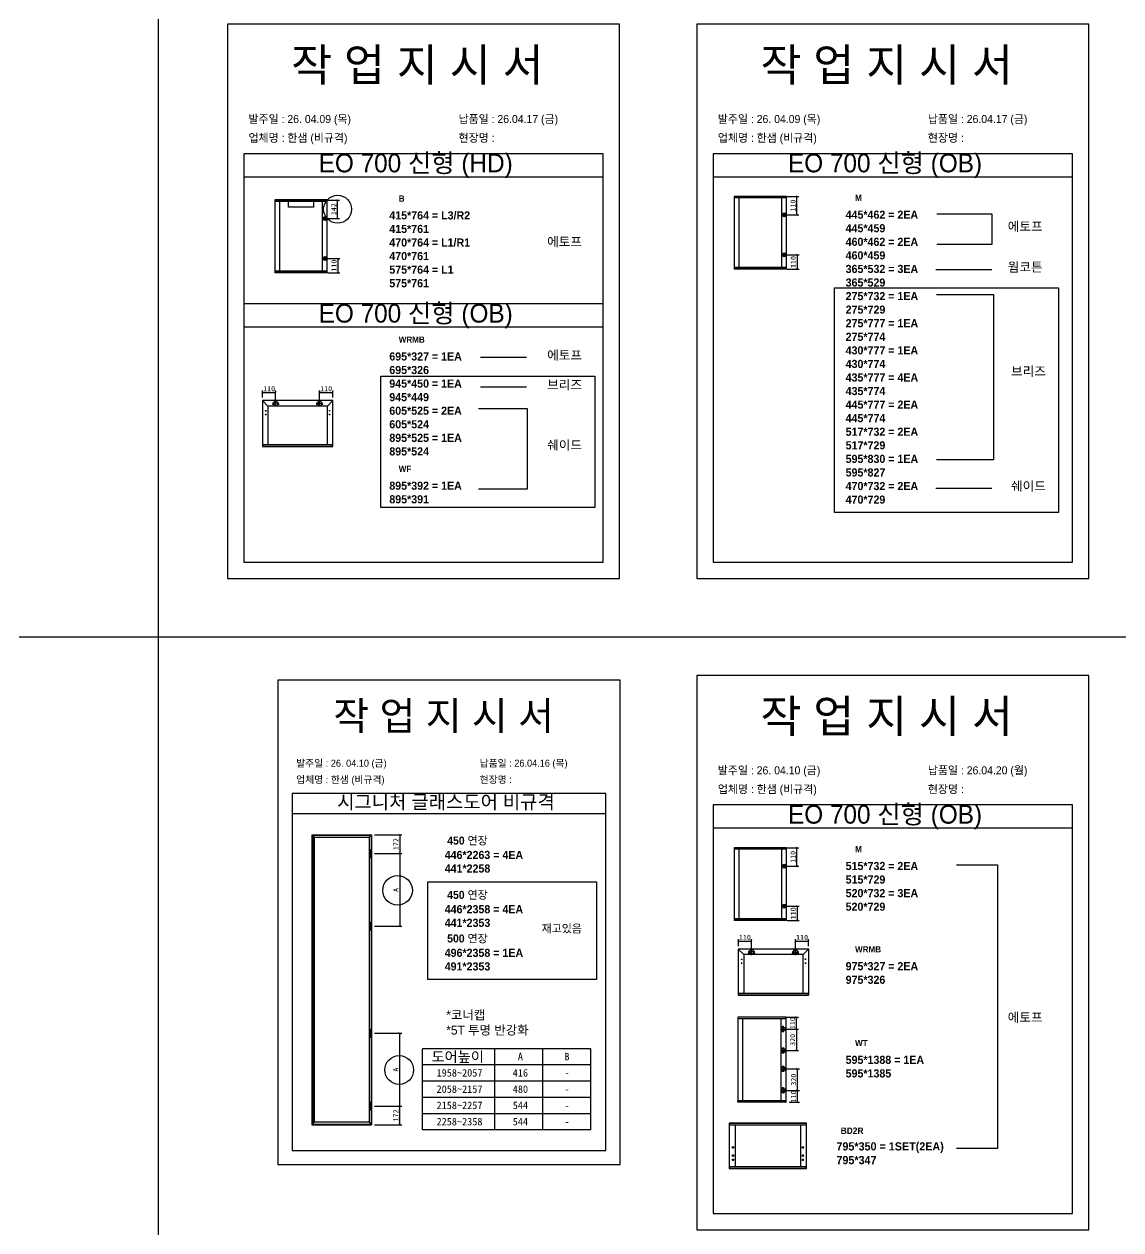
# Model space of a CAD drawing. Header units: millimetres. Extents: x -44117 to 256353, y -2095463 to 65325.
# Drawn here: x 109641 to 115021, y -862558 to -856643 of the extents above; entities that cross this region are included whole.
import ezdxf
from ezdxf.enums import TextEntityAlignment as Align

# ---------------------------------------------------------------- set-up
doc = ezdxf.new("R2010")
doc.units = ezdxf.units.MM
doc.header["$LTSCALE"] = 10
doc.layers.add('Layer1', color=7, linetype='Continuous', lineweight=70)
doc.styles.add('MtX_Gulim', font='')
doc.styles.get('MtX_Gulim').set_extended_font_data('Gulim', bold=True)
doc.dimstyles.new('ISO-25', dxfattribs={"dimtxt": 2.5, "dimasz": 2.5, "dimexe": 1, "dimexo": 1, "dimtad": 1, "dimtxsty": 'Standard', "dimblk": 'ARCHTICK', "dimcen": 2.5, "dimadec": 0, "dimazin": 0, "dimtfac": 1, "dimtmove": 0, "dimatfit": 3, "dimfxl": 0, "dimarcsym": 0})

# ---------------------------------------------------------------- blocks, each defined once
blk = doc.blocks.new('_ArchTick')
at = {"color": 0, "linetype": 'ByBlock', "const_width": 0.15}
blk.add_lwpolyline([(-0.5, -0.5), (0.5, 0.5)], dxfattribs=at)
blk = doc.blocks.new('*D5588')
at = {"color": 0, "lineweight": -2}
for p, q in [((111131.4, -857506.2), (111188.6, -857506.2)), ((111178.6, -857596.8), (111178.6, -857506.2)), ((111131.4, -857596.8), (111188.6, -857596.8))]:
    blk.add_line(p, q, dxfattribs=at)
at = {"layer": 'Defpoints', "color": 0}
for p in [(111116.4, -857506.2), (111178.6, -857506.2), (111116.4, -857596.8)]:
    blk.add_point(p, dxfattribs=at)
at = {"color": 0, "lineweight": -2, "xscale": 10, "yscale": 10, "zscale": 10}
for p, rotation in [((111178.6, -857506.2), 90), ((111178.6, -857596.8), 270)]:
    blk.add_blockref('_ArchTick', p, dxfattribs=dict(at, rotation=rotation))
at = {"color": 0, "insert": (111159.8, -857551.5), "char_height": 25, "attachment_point": 5, "rotation": 90}
blk.add_mtext('142', dxfattribs=at)
blk = doc.blocks.new('*D5589')
at = {"color": 0, "lineweight": -2}
for p, q in [((111131.4, -857793.3), (111189.6, -857793.3)), ((111179.6, -857793.3), (111179.6, -857863)), ((111131.4, -857863), (111189.6, -857863))]:
    blk.add_line(p, q, dxfattribs=at)
at = {"layer": 'Defpoints', "color": 0}
for p in [(111116.4, -857793.3), (111116.4, -857863), (111179.6, -857863)]:
    blk.add_point(p, dxfattribs=at)
at = {"color": 0, "lineweight": -2, "xscale": 10, "yscale": 10, "zscale": 10}
for p, rotation in [((111179.6, -857793.3), 90), ((111179.6, -857863), 270)]:
    blk.add_blockref('_ArchTick', p, dxfattribs=dict(at, rotation=rotation))
at = {"color": 0, "insert": (111160.8, -857828.1), "char_height": 25, "attachment_point": 5, "rotation": 90}
blk.add_mtext('110', dxfattribs=at)
blk = doc.blocks.new('*D5590')
at = {"color": 0, "lineweight": -2}
for p, q in [((113384.2, -857488.3), (113441.4, -857488.3)), ((113431.4, -857578.9), (113431.4, -857488.3)), ((113384.2, -857578.9), (113441.4, -857578.9))]:
    blk.add_line(p, q, dxfattribs=at)
at = {"layer": 'Defpoints', "color": 0}
for p in [(113369.2, -857488.3), (113431.4, -857488.3), (113369.2, -857578.9)]:
    blk.add_point(p, dxfattribs=at)
at = {"color": 0, "lineweight": -2, "xscale": 10, "yscale": 10, "zscale": 10}
for p, rotation in [((113431.4, -857488.3), 90), ((113431.4, -857578.9), 270)]:
    blk.add_blockref('_ArchTick', p, dxfattribs=dict(at, rotation=rotation))
at = {"color": 0, "insert": (113412.6, -857533.6), "char_height": 25, "attachment_point": 5, "rotation": 90}
blk.add_mtext('110', dxfattribs=at)
blk = doc.blocks.new('*D5591')
at = {"color": 0, "lineweight": -2}
for p, q in [((113384.2, -857775.4), (113442.4, -857775.4)), ((113432.4, -857775.4), (113432.4, -857845.1)), ((113384.2, -857845.1), (113442.4, -857845.1))]:
    blk.add_line(p, q, dxfattribs=at)
at = {"layer": 'Defpoints', "color": 0}
for p in [(113369.2, -857775.4), (113369.2, -857845.1), (113432.4, -857845.1)]:
    blk.add_point(p, dxfattribs=at)
at = {"color": 0, "lineweight": -2, "xscale": 10, "yscale": 10, "zscale": 10}
for p, rotation in [((113432.4, -857775.4), 90), ((113432.4, -857845.1), 270)]:
    blk.add_blockref('_ArchTick', p, dxfattribs=dict(at, rotation=rotation))
at = {"color": 0, "insert": (113413.6, -857810.3), "char_height": 25, "attachment_point": 5, "rotation": 90}
blk.add_mtext('110', dxfattribs=at)
blk = doc.blocks.new('*D5592')
at = {"color": 0, "lineweight": -2}
for p, q in [((110810.1, -858475.4), (110810.1, -858440.8)), ((110874.6, -858488.1), (110874.6, -858440.8)), ((110810.1, -858450.8), (110874.6, -858450.8))]:
    blk.add_line(p, q, dxfattribs=at)
at = {"layer": 'Defpoints', "color": 0}
for p in [(110810.1, -858490.4), (110874.6, -858450.8), (110874.6, -858503.1)]:
    blk.add_point(p, dxfattribs=at)
at = {"color": 0, "lineweight": -2, "xscale": 10, "yscale": 10, "zscale": 10, "rotation": 180}
blk.add_blockref('_ArchTick', (110810.1, -858450.8), dxfattribs=at)
at = {"color": 0, "lineweight": -2, "xscale": 10, "yscale": 10, "zscale": 10}
blk.add_blockref('_ArchTick', (110874.6, -858450.8), dxfattribs=at)
at = {"color": 0, "insert": (110842.4, -858432.1), "char_height": 25, "attachment_point": 5}
blk.add_mtext('110', dxfattribs=at)
blk = doc.blocks.new('*D5593')
at = {"color": 0, "lineweight": -2}
for p, q in [((111090.2, -858488.1), (111090.2, -858440.8)), ((111154.7, -858475.4), (111154.7, -858440.8)), ((111090.2, -858450.8), (111154.7, -858450.8))]:
    blk.add_line(p, q, dxfattribs=at)
at = {"layer": 'Defpoints', "color": 0}
for p in [(111154.7, -858450.8), (111154.7, -858490.4), (111090.2, -858503.1)]:
    blk.add_point(p, dxfattribs=at)
at = {"color": 0, "lineweight": -2, "xscale": 10, "yscale": 10, "zscale": 10, "rotation": 180}
blk.add_blockref('_ArchTick', (111090.2, -858450.8), dxfattribs=at)
at = {"color": 0, "lineweight": -2, "xscale": 10, "yscale": 10, "zscale": 10}
blk.add_blockref('_ArchTick', (111154.7, -858450.8), dxfattribs=at)
at = {"color": 0, "insert": (111122.4, -858432.1), "char_height": 25, "attachment_point": 5}
blk.add_mtext('110', dxfattribs=at)
blk = doc.blocks.new('*D5603')
at = {"color": 0, "lineweight": -2}
for p, q in [((111360.1, -860712.2), (111493.3, -860712.2)), ((111483.3, -860712.2), (111483.3, -861069)), ((111360.1, -861069), (111493.3, -861069))]:
    blk.add_line(p, q, dxfattribs=at)
at = {"layer": 'Defpoints', "color": 0}
for p in [(111345.1, -860712.2), (111345.1, -861069), (111483.3, -861069)]:
    blk.add_point(p, dxfattribs=at)
at = {"color": 0, "lineweight": -2, "xscale": 10, "yscale": 10, "zscale": 10}
for p, rotation in [((111483.3, -860712.2), 90), ((111483.3, -861069), 270)]:
    blk.add_blockref('_ArchTick', p, dxfattribs=dict(at, rotation=rotation))
at = {"color": 0, "insert": (111464.5, -860890.6), "char_height": 25, "attachment_point": 5, "rotation": 90}
blk.add_mtext('A', dxfattribs=at)
blk = doc.blocks.new('*D5604')
at = {"color": 0, "lineweight": -2}
for p, q in [((111360.1, -860619.7), (111493.3, -860619.7)), ((111483.3, -860619.7), (111483.3, -860712.2)), ((111360.1, -860712.2), (111493.3, -860712.2))]:
    blk.add_line(p, q, dxfattribs=at)
at = {"layer": 'Defpoints', "color": 0}
for p in [(111345.1, -860619.7), (111345.1, -860712.2), (111483.3, -860712.2)]:
    blk.add_point(p, dxfattribs=at)
at = {"color": 0, "lineweight": -2, "xscale": 10, "yscale": 10, "zscale": 10}
for p, rotation in [((111483.3, -860619.7), 90), ((111483.3, -860712.2), 270)]:
    blk.add_blockref('_ArchTick', p, dxfattribs=dict(at, rotation=rotation))
at = {"color": 0, "insert": (111464.5, -860665.9), "char_height": 25, "attachment_point": 5, "rotation": 90}
blk.add_mtext('172', dxfattribs=at)
blk = doc.blocks.new('*D5605')
at = {"color": 0, "lineweight": -2}
for p, q in [((111360.1, -861593.8), (111493.3, -861593.8)), ((111483.3, -861950.7), (111483.3, -861593.8)), ((111360.1, -861950.7), (111493.3, -861950.7))]:
    blk.add_line(p, q, dxfattribs=at)
at = {"layer": 'Defpoints', "color": 0}
for p in [(111345.1, -861593.8), (111483.3, -861593.8), (111345.1, -861950.7)]:
    blk.add_point(p, dxfattribs=at)
at = {"color": 0, "lineweight": -2, "xscale": 10, "yscale": 10, "zscale": 10}
for p, rotation in [((111483.3, -861593.8), 90), ((111483.3, -861950.7), 270)]:
    blk.add_blockref('_ArchTick', p, dxfattribs=dict(at, rotation=rotation))
at = {"color": 0, "insert": (111464.5, -861772.3), "char_height": 25, "attachment_point": 5, "rotation": 90}
blk.add_mtext('A', dxfattribs=at)
blk = doc.blocks.new('*D5606')
at = {"color": 0, "lineweight": -2}
for p, q in [((111360.1, -861950.7), (111493.3, -861950.7)), ((111483.3, -862043.2), (111483.3, -861950.7)), ((111360.1, -862043.2), (111493.3, -862043.2))]:
    blk.add_line(p, q, dxfattribs=at)
at = {"layer": 'Defpoints', "color": 0}
for p in [(111345.1, -861950.7), (111483.3, -861950.7), (111345.1, -862043.2)]:
    blk.add_point(p, dxfattribs=at)
at = {"color": 0, "lineweight": -2, "xscale": 10, "yscale": 10, "zscale": 10}
for p, rotation in [((111483.3, -861950.7), 90), ((111483.3, -862043.2), 270)]:
    blk.add_blockref('_ArchTick', p, dxfattribs=dict(at, rotation=rotation))
at = {"color": 0, "insert": (111464.5, -861996.9), "char_height": 25, "attachment_point": 5, "rotation": 90}
blk.add_mtext('172', dxfattribs=at)
blk = doc.blocks.new('*D5607')
at = {"color": 0, "lineweight": -2}
for p, q in [((113384.2, -860683.4), (113441.4, -860683.4)), ((113431.4, -860774), (113431.4, -860683.4)), ((113384.2, -860774), (113441.4, -860774))]:
    blk.add_line(p, q, dxfattribs=at)
at = {"layer": 'Defpoints', "color": 0}
for p in [(113369.2, -860683.4), (113431.4, -860683.4), (113369.2, -860774)]:
    blk.add_point(p, dxfattribs=at)
at = {"color": 0, "lineweight": -2, "xscale": 10, "yscale": 10, "zscale": 10}
for p, rotation in [((113431.4, -860683.4), 90), ((113431.4, -860774), 270)]:
    blk.add_blockref('_ArchTick', p, dxfattribs=dict(at, rotation=rotation))
at = {"color": 0, "insert": (113412.6, -860728.7), "char_height": 25, "attachment_point": 5, "rotation": 90}
blk.add_mtext('110', dxfattribs=at)
blk = doc.blocks.new('*D5608')
at = {"color": 0, "lineweight": -2}
for p, q in [((113384.2, -860970.5), (113442.4, -860970.5)), ((113432.4, -860970.5), (113432.4, -861040.2)), ((113384.2, -861040.2), (113442.4, -861040.2))]:
    blk.add_line(p, q, dxfattribs=at)
at = {"layer": 'Defpoints', "color": 0}
for p in [(113369.2, -860970.5), (113369.2, -861040.2), (113432.4, -861040.2)]:
    blk.add_point(p, dxfattribs=at)
at = {"color": 0, "lineweight": -2, "xscale": 10, "yscale": 10, "zscale": 10}
for p, rotation in [((113432.4, -860970.5), 90), ((113432.4, -861040.2), 270)]:
    blk.add_blockref('_ArchTick', p, dxfattribs=dict(at, rotation=rotation))
at = {"color": 0, "insert": (113413.6, -861005.3), "char_height": 25, "attachment_point": 5, "rotation": 90}
blk.add_mtext('110', dxfattribs=at)
blk = doc.blocks.new('*D5609')
at = {"color": 0, "lineweight": -2}
for p, q in [((113144.5, -861166.5), (113144.5, -861131.9)), ((113144.5, -861141.9), (113209, -861141.9)), ((113209, -861179.2), (113209, -861131.9))]:
    blk.add_line(p, q, dxfattribs=at)
at = {"layer": 'Defpoints', "color": 0}
for p in [(113209, -861141.9), (113144.5, -861181.5), (113209, -861194.2)]:
    blk.add_point(p, dxfattribs=at)
at = {"color": 0, "lineweight": -2, "xscale": 10, "yscale": 10, "zscale": 10, "rotation": 180}
blk.add_blockref('_ArchTick', (113144.5, -861141.9), dxfattribs=at)
at = {"color": 0, "lineweight": -2, "xscale": 10, "yscale": 10, "zscale": 10}
blk.add_blockref('_ArchTick', (113209, -861141.9), dxfattribs=at)
at = {"color": 0, "insert": (113176.8, -861123.2), "char_height": 25, "attachment_point": 5}
blk.add_mtext('110', dxfattribs=at)
blk = doc.blocks.new('*D5610')
at = {"color": 0, "lineweight": -2}
for p, q in [((113424.6, -861179.2), (113424.6, -861131.9)), ((113424.6, -861141.9), (113489.1, -861141.9)), ((113489.1, -861166.5), (113489.1, -861131.9))]:
    blk.add_line(p, q, dxfattribs=at)
at = {"layer": 'Defpoints', "color": 0}
for p in [(113489.1, -861141.9), (113424.6, -861194.2), (113489.1, -861181.5)]:
    blk.add_point(p, dxfattribs=at)
at = {"color": 0, "lineweight": -2, "xscale": 10, "yscale": 10, "zscale": 10, "rotation": 180}
blk.add_blockref('_ArchTick', (113424.6, -861141.9), dxfattribs=at)
at = {"color": 0, "lineweight": -2, "xscale": 10, "yscale": 10, "zscale": 10}
blk.add_blockref('_ArchTick', (113489.1, -861141.9), dxfattribs=at)
at = {"color": 0, "insert": (113456.8, -861123.2), "char_height": 25, "attachment_point": 5}
blk.add_mtext('110', dxfattribs=at)
blk = doc.blocks.new('*D5611')
at = {"color": 0, "lineweight": -2}
for p, q in [((113381.5, -861515.6), (113439.4, -861515.6)), ((113429.4, -861573.4), (113429.4, -861515.6)), ((113381.5, -861573.4), (113439.4, -861573.4))]:
    blk.add_line(p, q, dxfattribs=at)
at = {"layer": 'Defpoints', "color": 0}
for p in [(113366.5, -861515.6), (113429.4, -861515.6), (113366.5, -861573.4)]:
    blk.add_point(p, dxfattribs=at)
at = {"color": 0, "lineweight": -2, "xscale": 10, "yscale": 10, "zscale": 10}
for p, rotation in [((113429.4, -861515.6), 90), ((113429.4, -861573.4), 270)]:
    blk.add_blockref('_ArchTick', p, dxfattribs=dict(at, rotation=rotation))
at = {"color": 0, "insert": (113410.7, -861544.5), "char_height": 25, "attachment_point": 5, "rotation": 90}
blk.add_mtext('110', dxfattribs=at)
blk = doc.blocks.new('*D5612')
at = {"color": 0, "lineweight": -2}
for p, q in [((113381.5, -861874), (113444, -861874)), ((113434, -861932.5), (113434, -861874)), ((113393.2, -861932.5), (113444, -861932.5))]:
    blk.add_line(p, q, dxfattribs=at)
at = {"layer": 'Defpoints', "color": 0}
for p in [(113366.5, -861874), (113434, -861874), (113378.2, -861932.5)]:
    blk.add_point(p, dxfattribs=at)
at = {"color": 0, "lineweight": -2, "xscale": 10, "yscale": 10, "zscale": 10}
for p, rotation in [((113434, -861874), 90), ((113434, -861932.5), 270)]:
    blk.add_blockref('_ArchTick', p, dxfattribs=dict(at, rotation=rotation))
at = {"color": 0, "insert": (113415.3, -861903.3), "char_height": 25, "attachment_point": 5, "rotation": 90}
blk.add_mtext('110', dxfattribs=at)
blk = doc.blocks.new('*D5613')
at = {"color": 0, "lineweight": -2}
for p, q in [((113381.5, -861768.8), (113444, -861768.8)), ((113434, -861874), (113434, -861768.8)), ((113381.5, -861874), (113444, -861874))]:
    blk.add_line(p, q, dxfattribs=at)
at = {"layer": 'Defpoints', "color": 0}
for p in [(113366.5, -861768.8), (113434, -861768.8), (113366.5, -861874)]:
    blk.add_point(p, dxfattribs=at)
at = {"color": 0, "lineweight": -2, "xscale": 10, "yscale": 10, "zscale": 10}
for p, rotation in [((113434, -861768.8), 90), ((113434, -861874), 270)]:
    blk.add_blockref('_ArchTick', p, dxfattribs=dict(at, rotation=rotation))
at = {"color": 0, "insert": (113415.3, -861821.4), "char_height": 25, "attachment_point": 5, "rotation": 90}
blk.add_mtext('320', dxfattribs=at)
blk = doc.blocks.new('*D5614')
at = {"color": 0, "lineweight": -2}
for p, q in [((113381.5, -861573.4), (113439.4, -861573.4)), ((113429.4, -861573.4), (113429.4, -861678.6)), ((113381.5, -861678.6), (113439.4, -861678.6))]:
    blk.add_line(p, q, dxfattribs=at)
at = {"layer": 'Defpoints', "color": 0}
for p in [(113366.5, -861573.4), (113366.5, -861678.6), (113429.4, -861678.6)]:
    blk.add_point(p, dxfattribs=at)
at = {"color": 0, "lineweight": -2, "xscale": 10, "yscale": 10, "zscale": 10}
for p, rotation in [((113429.4, -861573.4), 90), ((113429.4, -861678.6), 270)]:
    blk.add_blockref('_ArchTick', p, dxfattribs=dict(at, rotation=rotation))
at = {"color": 0, "insert": (113410.7, -861626), "char_height": 25, "attachment_point": 5, "rotation": 90}
blk.add_mtext('320', dxfattribs=at)

msp = doc.modelspace()

# ---------------------------------------------------------------- linework, layer by layer
for p, q in [((112481.16866, -857278.91708), (110718.24505, -857278.91708)), ((114783.35968, -857278.91708), (113020.43607, -857278.91708)), ((112481.16866, -857393.39264), (110718.24505, -857393.39264)), ((114783.35968, -857393.39264), (113020.43607, -857393.39264)), ((113123.46303, -857488.58899), (113123.46303, -857844.84537)), ((113380.32408, -857489.05033), (113123.46303, -857489.05033)), ((113380.32408, -857496.02168), (113123.46303, -857496.02168)), ((113380.06778, -857488.3327), (113123.71933, -857488.3327)), ((113146.27369, -857495.50908), (113146.27369, -857837.41269)), ((113357.25712, -857837.41269), (113357.25712, -857496.02168)), ((113379.04258, -857496.02168), (113379.04258, -857488.3327)), ((113380.32408, -857844.84537), (113380.32408, -857488.58899)), ((110870.67279, -857506.45199), (110870.67279, -857862.70836)), ((111127.53384, -857506.91333), (110870.67279, -857506.91333)), ((111127.53384, -857513.88468), (110870.67279, -857513.88468)), ((111127.27754, -857506.19569), (110870.92909, -857506.19569)), ((110893.48345, -857513.37208), (110893.48345, -857855.27569)), ((111104.46688, -857855.27569), (111104.46688, -857513.88468)), ((111126.25234, -857513.88468), (111126.25234, -857506.19569)), ((111127.53384, -857862.70836), (111127.53384, -857506.45199)), ((113380.32408, -857837.41269), (113123.46303, -857837.41269)), ((113380.32408, -857844.38404), (113123.46303, -857844.38404)), ((113380.06778, -857845.10168), (113123.71933, -857845.10168)), ((113124.74453, -857845.10168), (113124.74453, -857837.41269)), ((113379.04258, -857837.41269), (113379.04258, -857845.10168)), ((114113.65166, -857846.92493), (114387.26217, -857846.92493)), ((111127.53384, -857855.27569), (110870.67279, -857855.27569)), ((111127.53384, -857862.24703), (110870.67279, -857862.24703)), ((111127.27754, -857862.96467), (110870.92909, -857862.96467)), ((110871.95428, -857862.96467), (110871.95428, -857855.27569)), ((111126.25234, -857855.27569), (111126.25234, -857862.96467)), ((112481.16866, -858016.05598), (110718.24505, -858016.05598)), ((112481.16866, -858130.53154), (110718.24505, -858130.53154)), ((111879.70232, -858277.27804), (112105.02862, -858277.27804)), ((111879.70232, -858422.13067), (112105.02862, -858422.13067)), ((110809.80833, -858490.41857), (110809.80833, -858714.7589)), ((110836.14908, -858516.75932), (110809.89502, -858490.20929)), ((111154.69416, -858490.12261), (110810.10429, -858490.12261)), ((110874.62434, -858519.28842), (110874.62434, -858487.00158)), ((111090.17413, -858519.28842), (111090.17413, -858487.00158)), ((111128.64938, -858516.75932), (111154.90344, -858490.20929)), ((111154.99013, -858714.7589), (111154.99013, -858490.41857)), ((110823.12669, -858539.84447), (110829.04596, -858539.84447)), ((110823.12669, -858558.78614), (110829.04596, -858558.78614)), ((110826.08633, -858536.88484), (110826.08633, -858542.80411)), ((110826.08633, -858555.8265), (110826.08633, -858561.74577)), ((110836.14908, -858516.75932), (110836.14908, -858706.76788)), ((111128.64938, -858516.75932), (110836.14908, -858516.75932)), ((110890.76776, -858503.145), (110858.48093, -858503.145)), ((110863.67369, -858509.06427), (110858.93828, -858509.06427)), ((110861.30598, -858506.69656), (110861.30598, -858511.43198)), ((110890.31041, -858509.06427), (110885.57499, -858509.06427)), ((110887.9427, -858506.69656), (110887.9427, -858511.43198)), ((111074.03071, -858503.145), (111106.31754, -858503.145)), ((111079.22348, -858509.06427), (111074.48806, -858509.06427)), ((111076.85577, -858506.69656), (111076.85577, -858511.43198)), ((111105.86019, -858509.06427), (111101.12478, -858509.06427)), ((111103.49249, -858506.69656), (111103.49249, -858511.43198)), ((111128.64938, -858706.17595), (111128.64938, -858516.75932)), ((111141.67178, -858539.84447), (111135.75251, -858539.84447)), ((111141.67178, -858558.78614), (111135.75251, -858558.78614)), ((111138.71214, -858536.88484), (111138.71214, -858542.80411)), ((111138.71214, -858555.8265), (111138.71214, -858561.74577)), ((110809.80833, -858706.17595), (111154.99013, -858706.17595)), ((110809.80833, -858714.22616), (111154.69416, -858714.22616)), ((110810.10429, -858715.05486), (111154.69416, -858715.05486)), ((110811.28815, -858706.17595), (110811.28815, -858715.05486)), ((111153.51031, -858715.05486), (111153.51031, -858706.17595)), ((114113.65166, -858919.2367), (114387.26217, -858919.2367)), ((112495.03309, -860417.36569), (110955.03309, -860417.36569)), ((114783.35968, -860473.97363), (113020.43607, -860473.97363)), ((112495.03309, -860517.36569), (110955.03309, -860517.36569)), ((111052.55829, -860619.689), (111052.55829, -862043.18539)), ((111052.55829, -860619.689), (111345.12944, -860619.689)), ((111052.55829, -860619.689), (111065.02208, -860632.15279)), ((111052.55829, -860619.689), (111058.46219, -860619.689)), ((111058.46219, -860619.689), (111058.46219, -862043.18539)), ((111332.66564, -860632.15279), (111345.12944, -860619.689)), ((111345.12944, -860619.689), (111345.12944, -862043.18539)), ((114783.35968, -860588.44919), (113020.43607, -860588.44919)), ((113123.46303, -860683.64554), (113123.46303, -861039.90192)), ((113380.32408, -860684.10688), (113123.46303, -860684.10688)), ((113380.06778, -860683.38924), (113123.71933, -860683.38924)), ((113146.27369, -860690.56563), (113146.27369, -861032.46924)), ((113379.04258, -860691.07823), (113379.04258, -860683.38924)), ((113380.32408, -861039.90192), (113380.32408, -860683.64554)), ((113380.32408, -860691.07823), (113123.46303, -860691.07823)), ((113357.25712, -861032.46924), (113357.25712, -860691.07823)), ((113380.32408, -861032.46924), (113123.46303, -861032.46924)), ((113380.32408, -861039.44059), (113123.46303, -861039.44059)), ((113380.06778, -861040.15823), (113123.71933, -861040.15823)), ((113124.74453, -861040.15823), (113124.74453, -861032.46924)), ((113379.04258, -861032.46924), (113379.04258, -861040.15823)), ((113144.19488, -861181.50161), (113144.19488, -861405.84194)), ((113170.53563, -861207.84236), (113144.28156, -861181.29233)), ((113489.08071, -861181.20565), (113144.49084, -861181.20565)), ((113170.53563, -861207.84236), (113170.53563, -861397.85092)), ((113463.03592, -861207.84236), (113170.53563, -861207.84236)), ((113225.15431, -861194.22804), (113192.86747, -861194.22804)), ((113198.06024, -861200.14731), (113193.32482, -861200.14731)), ((113195.69253, -861197.7796), (113195.69253, -861202.51502)), ((113209.01089, -861210.37146), (113209.01089, -861178.08462)), ((113224.69695, -861200.14731), (113219.96154, -861200.14731)), ((113222.32924, -861197.7796), (113222.32924, -861202.51502)), ((113408.41725, -861194.22804), (113440.70409, -861194.22804)), ((113413.61003, -861200.14731), (113408.87461, -861200.14731)), ((113411.24232, -861197.7796), (113411.24232, -861202.51502)), ((113424.56067, -861210.37146), (113424.56067, -861178.08462)), ((113440.24674, -861200.14731), (113435.51132, -861200.14731)), ((113437.87903, -861197.7796), (113437.87903, -861202.51502)), ((113463.03592, -861207.84236), (113489.28999, -861181.29233)), ((113463.03592, -861397.259), (113463.03592, -861207.84236)), ((113489.37667, -861405.84194), (113489.37667, -861181.50161)), ((113157.51324, -861230.92752), (113163.43251, -861230.92752)), ((113157.51324, -861249.86918), (113163.43251, -861249.86918)), ((113160.47287, -861227.96788), (113160.47287, -861233.88715)), ((113160.47287, -861246.90954), (113160.47287, -861252.82881)), ((113476.05832, -861230.92752), (113470.13905, -861230.92752)), ((113476.05832, -861249.86918), (113470.13905, -861249.86918)), ((113473.09869, -861227.96788), (113473.09869, -861233.88715)), ((113473.09869, -861246.90954), (113473.09869, -861252.82881)), ((113144.19488, -861397.259), (113489.37667, -861397.259)), ((113145.67469, -861397.259), (113145.67469, -861406.1379)), ((113487.89686, -861406.1379), (113487.89686, -861397.259)), ((113144.19488, -861405.3092), (113489.08071, -861405.3092)), ((113144.49084, -861406.1379), (113489.08071, -861406.1379)), ((113141.24269, -861515.11225), (113141.24269, -861932.32011)), ((113378.23626, -861515.59156), (113141.24269, -861515.59156)), ((113377.96997, -861514.84597), (113141.50898, -861514.84597)), ((113142.57412, -861514.84597), (113142.57412, -861522.83451)), ((113376.90484, -861522.83451), (113376.90484, -861514.84597)), ((113378.23626, -861932.32011), (113378.23626, -861515.11225)), ((113378.23626, -861522.83451), (113141.24269, -861522.83451)), ((113164.94205, -861522.30194), (113164.94205, -861924.59786)), ((113351.99513, -861573.42865), (113381.04431, -861573.42865)), ((113354.27062, -861924.59786), (113354.27062, -861522.83451)), ((113363.85687, -861561.44582), (113359.59632, -861561.44582)), ((113361.7266, -861559.31554), (113361.7266, -861563.5761)), ((113366.51972, -861587.95324), (113366.51972, -861558.90406)), ((113363.85687, -861585.41146), (113359.59632, -861585.41146)), ((113361.7266, -861583.28119), (113361.7266, -861587.54174)), ((111594.30879, -862068.17759), (111594.30879, -861669.40243)), ((112421.12142, -861669.40243), (111594.30879, -861669.40243)), ((111949.45325, -862068.17759), (111949.45325, -861669.40243)), ((112185.28733, -862068.17759), (112185.28733, -861669.40243)), ((112421.12142, -862068.17759), (112421.12142, -861669.40243)), ((113351.99513, -861678.61119), (113381.04431, -861678.61119)), ((113363.85687, -861666.62836), (113359.59632, -861666.62836)), ((113363.85687, -861690.594), (113359.59632, -861690.594)), ((113361.7266, -861664.49808), (113361.7266, -861668.75864)), ((113361.7266, -861688.46372), (113361.7266, -861692.72428)), ((113366.51972, -861664.0866), (113366.51972, -861693.13578)), ((112421.12142, -861749.15746), (111594.30879, -861749.15746)), ((113361.7266, -861754.70808), (113361.7266, -861758.96864)), ((113366.51972, -861754.2966), (113366.51972, -861783.34577)), ((113351.99513, -861768.82119), (113381.04431, -861768.82119)), ((113363.85687, -861756.83836), (113359.59632, -861756.83836)), ((113363.85687, -861780.804), (113359.59632, -861780.804)), ((113361.7266, -861778.67372), (113361.7266, -861782.93428)), ((112421.12142, -861828.91249), (111594.30879, -861828.91249)), ((113351.99513, -861874.00372), (113381.04431, -861874.00372)), ((113363.85687, -861862.02088), (113359.59632, -861862.02088)), ((113361.7266, -861859.8906), (113361.7266, -861864.15116)), ((113366.51972, -861859.47912), (113366.51972, -861888.5283)), ((112421.12142, -861908.66753), (111594.30879, -861908.66753)), ((113378.23626, -861924.59786), (113141.24269, -861924.59786)), ((113378.23626, -861931.84081), (113141.24269, -861931.84081)), ((113377.96997, -861932.58641), (113141.50898, -861932.58641)), ((113142.57412, -861932.58641), (113142.57412, -861924.59786)), ((113363.85687, -861885.98652), (113359.59632, -861885.98652)), ((113361.7266, -861883.85625), (113361.7266, -861888.1168)), ((113376.90484, -861924.59786), (113376.90484, -861932.58641)), ((112421.12142, -861988.42256), (111594.30879, -861988.42256)), ((111065.02208, -862030.7216), (111052.55829, -862043.18539)), ((111052.55829, -862043.18539), (111345.12944, -862043.18539)), ((111332.66564, -862030.7216), (111345.12944, -862043.18539)), ((113099.80205, -862035.3719), (113099.80205, -862257.64273)), ((113478.74514, -862035.94509), (113099.80205, -862035.94509)), ((113478.74514, -862044.60665), (113099.80205, -862044.60665)), ((113478.4267, -862035.05346), (113100.12049, -862035.05346)), ((113101.39425, -862035.05346), (113101.39425, -862044.60665)), ((113128.46161, -862044.60665), (113128.46161, -862248.40798)), ((113450.08558, -862248.40798), (113450.08558, -862044.60665)), ((113477.15294, -862035.05346), (113477.15294, -862044.60665)), ((113478.74514, -862257.64273), (113478.74514, -862035.3719)), ((112421.12142, -862068.17759), (111594.30879, -862068.17759)), ((113123.20736, -862153.51298), (113112.69885, -862153.51298)), ((113117.9531, -862148.25873), (113117.9531, -862158.76724)), ((113455.33983, -862153.51298), (113465.84834, -862153.51298)), ((113460.59409, -862148.25873), (113460.59409, -862158.76724)), ((113123.20736, -862194.27325), (113112.69885, -862194.27325)), ((113123.20736, -862214.65338), (113112.69885, -862214.65338)), ((113117.9531, -862189.019), (113117.9531, -862199.5275)), ((113117.9531, -862209.39913), (113117.9531, -862219.90764)), ((113455.33983, -862194.27325), (113465.84834, -862194.27325)), ((113455.33983, -862214.65338), (113465.84834, -862214.65338)), ((113460.59409, -862189.019), (113460.59409, -862199.5275)), ((113460.59409, -862209.39913), (113460.59409, -862219.90764)), ((113478.74514, -862248.40798), (113099.80205, -862248.40798)), ((113478.74514, -862257.06954), (113099.80205, -862257.06954)), ((113100.12049, -862257.96117), (113478.4267, -862257.96117)), ((113101.39425, -862248.40798), (113101.39425, -862257.96117)), ((113477.15294, -862257.96117), (113477.15294, -862248.40798))]:
    msp.add_line(p, q)
at = {"color": 1}
for p, q in [((104260.77588, -859648.41211), (196529.92274, -859648.41211)), ((104260.77588, -859648.41211), (196529.92274, -859648.41211)), ((106472.62401, -859648.41211), (198741.77087, -859648.41211)), ((106472.62401, -859648.41211), (198741.77087, -859648.41211))]:
    msp.add_line(p, q, dxfattribs=at)
at = {"linetype": 'Continuous'}
for p, q in [((111065.02208, -862030.7216), (111065.02208, -860632.15279)), ((111065.02208, -860632.15279), (111332.66564, -860632.15279)), ((111332.66564, -860632.15279), (111332.66564, -862030.7216)), ((111332.66564, -862030.7216), (111065.02208, -862030.7216))]:
    msp.add_line(p, q, dxfattribs=at)
at = {"color": 1}
for p in [(110300.49669, 21924.9366), (110300.49669, 14161.07811), (110300.49669, 18584.38997), (110300.49669, 10820.53148), (110300.49669, 18627.87121), (110300.49669, 10864.01272), (110300.49669, 15287.32457), (110300.49669, 7523.46608), (110300.49669, 3746.75115), (110300.49669, 21924.9366), (110300.49669, 14161.07811), (110300.49669, 18584.38997), (110300.49669, 10820.53148), (110300.49669, 18627.87121), (110300.49669, 10864.01272), (110300.49669, 15287.32457), (110300.49669, 7523.46608), (110300.49669, 3746.75115), (110300.49669, 21924.9366), (110300.49669, 14161.07811), (110300.49669, 18584.38997), (110300.49669, 10820.53148), (110300.49669, 18627.87121), (110300.49669, 10864.01272), (110300.49669, 15287.32457), (110300.49669, 7523.46608), (110300.49669, 3746.75115), (110300.49669, 21924.9366), (110300.49669, 14161.07811), (110300.49669, 18584.38997), (110300.49669, 10820.53148), (110300.49669, 18627.87121), (110300.49669, 10864.01272), (110300.49669, 15287.32457), (110300.49669, 7523.46608), (110300.49669, 3746.75115), (110300.49669, 21924.9366), (110300.49669, 14161.07811), (110300.49669, 18584.38997), (110300.49669, 10820.53148), (110300.49669, 18627.87121), (110300.49669, 10864.01272), (110300.49669, 15287.32457), (110300.49669, 7523.46608), (110300.49669, 3746.75115), (110300.49669, 21924.9366), (110300.49669, 14161.07811), (110300.49669, 18584.38997), (110300.49669, 10820.53148), (110300.49669, 18627.87121), (110300.49669, 10864.01272), (110300.49669, 15287.32457), (110300.49669, 7523.46608), (110300.49669, 3746.75115), (110300.49669, 21924.9366), (110300.49669, 14161.07811), (110300.49669, 18584.38997), (110300.49669, 10820.53148), (110300.49669, 18627.87121), (110300.49669, 10864.01272), (110300.49669, 15287.32457), (110300.49669, 7523.46608), (110300.49669, 3746.75115), (110300.49669, 21924.9366), (110300.49669, 14161.07811), (110300.49669, 18584.38997), (110300.49669, 10820.53148), (110300.49669, 18627.87121), (110300.49669, 10864.01272), (110300.49669, 15287.32457), (110300.49669, 7523.46608), (110300.49669, 3746.75115), (110300.49669, 21924.9366), (110300.49669, 14161.07811), (110300.49669, 18584.38997), (110300.49669, 10820.53148), (110300.49669, 18627.87121), (110300.49669, 10864.01272), (110300.49669, 15287.32457), (110300.49669, 7523.46608), (110300.49669, 3746.75115), (110300.49669, 21924.9366), (110300.49669, 14161.07811), (110300.49669, 18584.38997), (110300.49669, 10820.53148), (110300.49669, 18627.87121), (110300.49669, 10864.01272), (110300.49669, 15287.32457), (110300.49669, 7523.46608), (110300.49669, 3746.75115), (110300.49669, 12702.87182), (110300.49669, 4939.01333), (110300.49669, 9362.32519), (110300.49669, 1598.4667), (110300.49669, 9405.80642), (110300.49669, 1641.94794), (110300.49669, 6065.25979), (110300.49669, -1698.5987), (110300.49669, -5475.31363), (110300.49669, 12702.87182), (110300.49669, 4939.01333), (110300.49669, 9362.32519), (110300.49669, 1598.4667), (110300.49669, 9405.80642), (110300.49669, 1641.94794), (110300.49669, 6065.25979), (110300.49669, -1698.5987), (110300.49669, -5475.31363), (110300.49669, 12702.87182), (110300.49669, 4939.01333), (110300.49669, 9362.32519), (110300.49669, 1598.4667), (110300.49669, 9405.80642), (110300.49669, 1641.94794), (110300.49669, 6065.25979), (110300.49669, -1698.5987), (110300.49669, -5475.31363), (110300.49669, 12702.87182), (110300.49669, 4939.01333), (110300.49669, 9362.32519), (110300.49669, 1598.4667), (110300.49669, 9405.80642), (110300.49669, 1641.94794), (110300.49669, 6065.25979), (110300.49669, -1698.5987), (110300.49669, -5475.31363), (110300.49669, 12702.87182), (110300.49669, 4939.01333), (110300.49669, 9362.32519), (110300.49669, 1598.4667), (110300.49669, 9405.80642), (110300.49669, 1641.94794), (110300.49669, 6065.25979), (110300.49669, -1698.5987), (110300.49669, -5475.31363)]:
    msp.add_xline(p, (0, 1), dxfattribs=at)
for points in [[(110638.11216, -859363.32272), (112561.30155, -859363.32272), (112561.30155, -856643.38344), (110638.11216, -856643.38344)], [(112940.30318, -859363.32272), (114863.49257, -859363.32272), (114863.49257, -856643.38344), (112940.30318, -856643.38344)], [(113616.72669, -857937.45781), (114715.19241, -857937.45781), (114715.19241, -859039.94722), (113616.72669, -859039.94722)], [(111390.42235, -858370.62751), (112439.79913, -858370.62751), (112439.79913, -859014.41695), (111390.42235, -859014.41695)], [(110885.03309, -862238.19597), (112565.03309, -862238.19597), (112565.03309, -859862.19597), (110885.03309, -859862.19597)], [(112940.30318, -862558.37927), (114863.49257, -862558.37927), (114863.49257, -859838.43999), (112940.30318, -859838.43999)], [(111054.52626, -860621.65697), (111343.16147, -860621.65697), (111343.16147, -862041.21742), (111054.52626, -862041.21742)]]:
    msp.add_lwpolyline(points, close=True)
for points in [[(110718.24505, -857278.91708), (110718.24505, -859283.18983), (112481.16866, -859283.18983), (112481.16866, -857278.91708)], [(113020.43607, -857278.91708), (113020.43607, -859283.18983), (114783.35968, -859283.18983), (114783.35968, -857278.91708)], [(111059.9593, -857506.19569), (111059.9593, -857541.30132), (110937.16621, -857541.30132), (110937.16621, -857506.19569)], [(114117.67534, -857573.31442), (114387.26217, -857573.31442), (114387.26217, -857724.20256), (114117.67534, -857724.20256)], [(114115.6635, -857969.64729), (114395.30953, -857969.64729), (114395.30953, -858780.41961), (114115.6635, -858780.41961)], [(111870.04548, -858528.35592), (112108.24757, -858528.35592), (112108.24757, -858924.28643), (111870.04548, -858924.28643)], [(110955.03309, -860417.36569), (110955.03309, -862168.19597), (112495.03309, -862168.19597), (112495.03309, -860417.36569)], [(113020.43607, -860473.97363), (113020.43607, -862478.24638), (114783.35968, -862478.24638), (114783.35968, -860473.97363)], [(114213.9339, -860766.81101), (114415.52675, -860766.81101), (114415.52675, -862158.94279), (114213.9339, -862158.94279)]]:
    msp.add_lwpolyline(points)
at = {"linetype": 'Continuous'}
for points in [[(111340.52702, -860731.5136), (111340.52702, -860731.5136, 0.4142135624), (111345.12944, -860726.91119), (111345.12944, -860697.45574, 0.4142135624), (111340.52702, -860692.85333), (111340.52702, -860692.85333, 0.4142135624), (111335.92461, -860697.45574), (111335.92461, -860726.91119, 0.4142135624)], [(111340.52702, -861088.37168), (111340.52702, -861088.37168, 0.4142135624), (111345.12944, -861083.76927), (111345.12944, -861054.31382, 0.4142135624), (111340.52702, -861049.71141), (111340.52702, -861049.71141, 0.4142135624), (111335.92461, -861054.31382), (111335.92461, -861083.76927, 0.4142135624)], [(111340.52702, -861613.16298), (111340.52702, -861613.16298, 0.4142135624), (111345.12944, -861608.56057), (111345.12944, -861579.10512, 0.4142135624), (111340.52702, -861574.5027), (111340.52702, -861574.5027, 0.4142135624), (111335.92461, -861579.10512), (111335.92461, -861608.56057, 0.4142135624)], [(111340.52702, -861970.02106), (111340.52702, -861970.02106, 0.4142135624), (111345.12944, -861965.41865), (111345.12944, -861935.9632, 0.4142135624), (111340.52702, -861931.36079), (111340.52702, -861931.36079, 0.4142135624), (111335.92461, -861935.9632), (111335.92461, -861965.41865, 0.4142135624)]]:
    msp.add_lwpolyline(points, format="xyb", close=True, dxfattribs=at)
at = {"color": 1}
msp.add_lwpolyline([(111621.03288, -860850.39062), (112448.32431, -860850.39062), (112448.32431, -861330.60001), (111621.03288, -861330.60001)], close=True, dxfattribs=at)
for centre, radius in [((111178.56808, -857551.49345), 68.45733), ((110874.62434, -858503.145), 10.35872), ((111090.17413, -858503.145), 10.35872), ((110826.08633, -858539.84447), 0.88789), ((110826.08633, -858558.78613), 0.88789), ((110861.30598, -858509.06427), 0.94708), ((110887.9427, -858509.06427), 0.94708), ((111076.85577, -858509.06427), 0.94708), ((111103.49249, -858509.06427), 0.94708), ((111138.71214, -858539.84447), 0.88789), ((111138.71214, -858558.78613), 0.88789), ((113195.69253, -861200.14731), 0.94708), ((113209.01089, -861194.22804), 10.35872), ((113222.32924, -861200.14731), 0.94708), ((113411.24232, -861200.14731), 0.94708), ((113424.56067, -861194.22804), 10.35872), ((113437.87903, -861200.14731), 0.94708), ((113160.47287, -861230.92751), 0.88789), ((113160.47287, -861249.86918), 0.88789), ((113473.09869, -861230.92751), 0.88789), ((113473.09869, -861249.86918), 0.88789), ((113366.51972, -861573.42865), 9.31997), ((113361.7266, -861561.44582), 0.85211), ((113361.7266, -861585.41146), 0.85211), ((113366.51972, -861678.61119), 9.31997), ((113361.7266, -861666.62836), 0.85211), ((113361.7266, -861690.594), 0.85211), ((113366.51972, -861768.82119), 9.31997), ((113361.7266, -861756.83836), 0.85211), ((113361.7266, -861780.804), 0.85211), ((113366.51972, -861874.00372), 9.31997), ((113361.7266, -861862.02088), 0.85211), ((113361.7266, -861885.98652), 0.85211), ((113117.9531, -862153.51298), 3.1844), ((113460.59409, -862153.51298), 3.1844), ((113117.9531, -862194.27325), 3.1844), ((113117.9531, -862214.65338), 3.1844), ((113460.59409, -862194.27325), 3.1844), ((113460.59409, -862214.65338), 3.1844)]:
    msp.add_circle(centre, radius)
for centre, radius in [((111472.77587, -860892.75807), 72.59818), ((111480.84234, -861774.01933), 70.58157)]:
    msp.add_circle(centre, radius, dxfattribs=at)
for centre, radius, start, end in [((113380.06778, -857488.58899), 0.2563, 0, 90), ((111127.27754, -857506.45199), 0.2563, 0, 90), ((113123.71933, -857844.84538), 0.2563, 180, 270), ((113380.06778, -857844.84538), 0.2563, 270, 0), ((110870.92909, -857862.70837), 0.2563, 180, 270), ((111127.27754, -857862.70837), 0.2563, 270, 0), ((110810.10429, -858490.41857), 0.29596, 90, 180), ((111154.69416, -858490.41857), 0.29596, 0, 90), ((110810.10429, -858714.7589), 0.29596, 180, 270), ((111154.69416, -858714.7589), 0.29596, 270, 0), ((113380.06778, -860683.64554), 0.2563, 0, 90), ((113123.71933, -861039.90193), 0.2563, 180, 270), ((113380.06778, -861039.90193), 0.2563, 270, 0), ((113144.49084, -861181.50161), 0.29596, 90, 180), ((113489.08071, -861181.50161), 0.29596, 0, 90), ((113144.49084, -861405.84194), 0.29596, 180, 270), ((113489.08071, -861405.84194), 0.29596, 270, 0), ((113141.50898, -861515.11225), 0.26628, 90, 180), ((113377.96997, -861515.11225), 0.26628, 0, 90), ((113141.50898, -861932.32012), 0.26628, 180, 270), ((113377.96997, -861932.32012), 0.26628, 270, 0), ((113100.12049, -862035.3719), 0.31844, 90, 180), ((113478.4267, -862035.3719), 0.31844, 0, 90), ((113100.12049, -862257.64273), 0.31844, 180, 270), ((113478.4267, -862257.64273), 0.31844, 270, 0)]:
    msp.add_arc(centre, radius, start, end)
at = {"layer": 'Layer1'}
for p, q in [((111116.44874, -857587.345), (111116.44874, -857606.23742)), ((113369.23898, -857569.48201), (113369.23898, -857588.37443)), ((111116.44874, -857802.71536), (111116.44874, -857783.82294)), ((113369.23898, -857784.85236), (113369.23898, -857765.95994)), ((113369.23898, -860764.53856), (113369.23898, -860783.43098)), ((113369.23898, -860979.90891), (113369.23898, -860961.01649))]:
    msp.add_line(p, q, dxfattribs=at)
for points in [[(111125.89495, -857596.79121), (111107.00253, -857596.79121)], [(113378.68519, -857578.92822), (113359.79277, -857578.92822)], [(113378.68519, -857775.40615), (113359.79277, -857775.40615)], [(111125.89495, -857793.26915), (111107.00253, -857793.26915)], [(113378.68519, -860773.98477), (113359.79277, -860773.98477)], [(113378.68519, -860970.4627), (113359.79277, -860970.4627)]]:
    msp.add_lwpolyline(points, close=True, dxfattribs=at)
for centre in [(111116.44874, -857596.79121), (113369.23898, -857578.92822), (111116.44874, -857793.26915), (113369.23898, -857775.40615), (113369.23898, -860773.98477), (113369.23898, -860970.4627)]:
    msp.add_circle(centre, 6.29747, dxfattribs=at)

# ---------------------------------------------------------------- texts
at = {"linetype": 'Continuous', "style": 'MtX_Gulim'}
for s, height, p in [('B', 30.31593, (111478.45636, -857514.09904)), ('M', 30.31593, (113716.88127, -857510.72066)), ('WRMB', 30.315933, (111478.45636, -858206.17268)), ('WF', 30.315933, (111478.45636, -858840.30527)), ('450 연장', 39.271262, (111715.979, -860668.2452)), ('M', 30.31593, (113716.88127, -860705.7772)), ('450 연장', 39.271262, (111715.979, -860934.49992)), ('500 연장', 39.271262, (111715.979, -861148.45459)), ('재고있음', 39.271262, (112179.69233, -861099.68049)), ('WRMB', 30.315933, (113716.88127, -861197.39751)), ('WT', 30.315933, (113716.88127, -861656.68689)), ('도어높이', 51.111877, (111639.50315, -861734.57752)), ('BD2R', 31.421769, (113646.37195, -862087.56411))]:
    msp.add_text(s, height=height, dxfattribs=at).set_placement(p)
for s, height, p in [('A', 36.77626, (112075.28184, -861726.60475)), ('B', 36.77626, (112303.91878, -861726.60475)), ('1958~2057', 36.776263, (111776.61499, -861806.35979)), ('416', 36.776263, (112075.28184, -861806.35979)), ('-', 36.77626, (112303.91878, -861806.35979)), ('2058~2157', 36.776263, (111776.61499, -861886.11482)), ('480', 36.776263, (112075.28184, -861886.11482)), ('-', 36.77626, (112303.91878, -861886.11482)), ('2158~2257', 36.776263, (111776.61499, -861965.86985)), ('544', 36.776263, (112075.28184, -861965.86985)), ('-', 36.77626, (112303.91878, -861965.86985)), ('2258~2358', 36.776263, (111776.61499, -862045.62489)), ('544', 36.776263, (112075.28184, -862045.62489)), ('-', 36.77626, (112303.91878, -862045.62489))]:
    msp.add_text(s, height=height).set_placement(p, align=Align.CENTER)
at = {"attachment_point": 1}
for s, width, gutter_width, heights, insert, char_height in [('{\\fGulim|b0|i0|c129|p50;작 업 지 시 서}', 3786.0728481, 14.30944, [-178.40505], (110950.40905, -856762.62406), 160.2657825), ('{\\fGulim|b0|i0|c129|p50;작 업 지 시 서}', 3786.0728481, 14.30944, [-178.40505], (113252.60007, -856762.62406), 160.2657825), ('\\pt11;{\\fGulim|b0|i0|c129|p50;발주일 : 26. 04.09 (목)}', 3786.0728481, 14.30944, [39.49878], (110741.56616, -857089.36777), 39.2651167), ('{\\fGulim|b0|i0|c129|p50;납품일 : 26.04.17 (금)}', 3786.0728481, 14.30944, [40.16974], (111771.82099, -857089.36777), 39.2651167), ('\\pt11;{\\fGulim|b0|i0|c129|p50;발주일 : 26. 04.09 (목)}', 3786.0728481, 14.30944, [39.49878], (113043.75718, -857089.36777), 39.2651167), ('{\\fGulim|b0|i0|c129|p50;납품일 : 26.04.17 (금)}', 3786.0728481, 14.30944, [40.16974], (114074.012, -857089.36777), 39.2651167), ('{\\fGulim|b0|i0|c129|p50;업체명 : 한샘 (비규격)}', 3786.0728481, 14.30944, [41.34032], (110741.56616, -857181.69938), 39.2651167), ('{\\fGulim|b0|i0|c129|p50;현장명 : }', 3786.0728481, 14.30944, [-43.81381], (111771.82099, -857181.69938), 39.2651167), ('{\\fGulim|b0|i0|c129|p50;업체명 : 한샘 (비규격)}', 3786.0728481, 14.30944, [41.34032], (113043.75718, -857181.69938), 39.2651167), ('{\\fGulim|b0|i0|c129|p50;현장명 : }', 3786.0728481, 14.30944, [-43.81381], (114074.012, -857181.69938), 39.2651167), ('{\\fGulim|b0|i0|c129|p50;EO 700 신형 (HD)}', 2155.3243433, 8.14604, [-114.80382], (111085.79271, -857279.20484), 91.2356303), ('{\\fGulim|b0|i0|c129|p50;EO 700 신형 (OB)}', 2155.3243433, 8.14604, [-114.80382], (113387.98373, -857279.20484), 91.2356303), ('{\\f굴림|b1|i0|c129|p50;415*764 = L3/R2\\P\\C1;415*761\\P\\C256;470*764 = L1/R1\\P\\C1;470*761\\P\\C256;575*764 = L1\\P\\C1;575*761}', 12072.7918459, 155.2668, [-381.4599], (111432.25914, -857561.57964), 39.9257485), ('{\\f굴림|b1|i0|c129|p50;445*462 = 2EA\\P\\C1;445*459\\P\\C256;460*462 = 2EA\\P\\C1;460*459\\P\\C256;365*532 = 3EA\\P\\C1;365*529\\P\\C256;275*732 = 1EA\\P\\C1;275*729\\P\\C256;275*777 = 1EA\\P\\C1;275*774\\P\\C256;430*777 = 1EA\\P\\C1;430*774\\P\\C256;435*777 = 4EA\\P\\C1;435*774\\P\\C256;445*777 = 2EA\\P\\C1;445*774\\P\\C256;517*732 = 2EA\\P\\C1;517*729\\P\\C256;595*830 = 1EA\\P\\C1;595*827\\P\\C256;470*732 = 2EA\\P\\C1;470*729}', 12072.7918459, 155.2668, [-1440.44284], (113670.68405, -857558.20126), 39.9257485), ('{\\f굴림|b1|i0|c129|p50;에토프}', 13746.5878503, 176.7933, [-50.57251], (114465.724, -857613.2748), 45.4611341), ('{\\f굴림|b1|i0|c129|p50;에토프}', 13746.5878503, 176.7933, [-50.57251], (112206.54691, -857687.87455), 45.4611341), ('{\\f굴림|b1|i0|c129|p50;웜코튼}', 13746.5878503, 176.7933, [-49.06916], (114465.724, -857812.44716), 45.4611341), ('{\\fGulim|b0|i0|c129|p50;EO 700 신형 (OB)}', 2155.3243433, 8.14604, [-114.80382], (111085.79271, -858016.34375), 91.2356303), ('{\\f굴림|b1|i0|c129|p50;695*327 = 1EA\\P\\C1;695*326\\P\\C256;945*450 = 1EA\\P\\C1;945*449\\P\\C256;605*525 = 2EA\\P\\C1;605*524\\P\\C256;895*525 = 1EA\\P\\C1;895*524}', 12072.7918459, 155.2668, [-507.41613], (111432.25914, -858253.65328), 39.9257485), ('{\\f굴림|b1|i0|c129|p50;에토프}', 13746.5878503, 176.7933, [-50.57251], (112206.54691, -858244.75241), 45.4611341), ('{\\f굴림|b1|i0|c129|p50;브리즈}', 13746.5878503, 176.7933, [-50.51237], (114481.81874, -858323.51515), 45.4611341), ('{\\f굴림|b1|i0|c129|p50;브리즈}', 13746.5878503, 176.7933, [-50.51237], (112206.54691, -858389.60504), 45.4611341), ('{\\f굴림|b1|i0|c129|p50;쉐이드}', 13746.5878503, 176.7933, [-50.51237], (112206.54691, -858685.74818), 45.4611341), ('{\\f굴림|b1|i0|c129|p50;895*392 = 1EA\\P\\C1;895*391}', 12072.7918459, 155.2668, [-107.68333], (111432.25914, -858887.78587), 39.9257485), ('{\\f굴림|b1|i0|c129|p50;쉐이드}', 13746.5878503, 176.7933, [-50.51237], (114481.81874, -858886.83091), 45.4611341), ('{\\fGulim|b0|i0|c129|p50;작 업 지 시 서}', 3307.3198183, 12.5, [-155.84554], (111157.8397, -859966.35848), 140), ('{\\fGulim|b0|i0|c129|p50;작 업 지 시 서}', 3786.0728481, 14.30944, [-178.40505], (113252.60007, -859957.6806), 160.2657825), ('\\pt11;{\\fGulim|b0|i0|c129|p50;발주일 : 26. 04.10 (금)}', 3307.3198183, 12.5, [34.50412], (110975.40522, -860251.7851), 34.3), ('{\\fGulim|b0|i0|c129|p50;납품일 : 26.04.16 (목)}', 3307.3198183, 12.5, [35.09023], (111875.3832, -860251.7851), 34.3), ('{\\fGulim|b0|i0|c129|p50;업체명 : 한샘 (비규격)}', 3307.3198183, 12.5, [36.11279], (110975.40522, -860332.44128), 34.3), ('{\\fGulim|b0|i0|c129|p50;현장명 : }', 3307.3198183, 12.5, [-38.2735], (111875.3832, -860332.44128), 34.3), ('\\pt11;{\\fGulim|b0|i0|c129|p50;발주일 : 26. 04.10 (금)}', 3786.0728481, 14.30944, [39.49878], (113043.75718, -860284.42432), 39.2651167), ('{\\fGulim|b0|i0|c129|p50;납품일 : 26.04.20 (월)}', 3786.0728481, 14.30944, [40.16974], (114074.012, -860284.42432), 39.2651167), ('{\\fGulim|b0|i0|c129|p50;업체명 : 한샘 (비규격)}', 3786.0728481, 14.30944, [41.34032], (113043.75718, -860376.75593), 39.2651167), ('{\\fGulim|b0|i0|c129|p50;현장명 : }', 3786.0728481, 14.30944, [-43.81381], (114074.012, -860376.75593), 39.2651167), ('{\\fGulim|b0|i0|c129|p50;시그니처 글래스도어 비규격}', 1597.0710432, 6.03612, [-75.34624], (111176.75516, -860425.1479), 67.6045736), ('{\\fGulim|b0|i0|c129|p50;EO 700 신형 (OB)}', 2155.3243433, 8.14604, [-114.80382], (113387.98373, -860474.26139), 91.2356303), ('{\\f굴림|b1|i0|c129|p50;446*2263 = 4EA\\P\\C1;441*2258}', 12072.7918459, 155.2668, [-107.68333], (111703.90653, -860699.08208), 39.9257485), ('{\\f굴림|b1|i0|c129|p50;515*732 = 2EA\\P\\C1;515*729\\P\\C256;520*732 = 3EA\\P\\C1;520*729}', 12072.7918459, 155.2668, [-240.87479], (113670.68405, -860753.25781), 39.9257485), ('{\\f굴림|b1|i0|c129|p50;446*2358 = 4EA\\P\\C1;441*2353}', 12072.7918459, 155.2668, [-107.68333], (111703.90653, -860965.33679), 39.9257485), ('{\\f굴림|b1|i0|c129|p50;496*2358 = 1EA\\P\\C1;491*2353}', 12072.7918459, 155.2668, [-107.68333], (111703.90653, -861179.29147), 39.9257485), ('{\\f굴림|b1|i0|c129|p50;975*327 = 2EA\\P\\C1;975*326}', 12072.7918459, 155.2668, [-107.57771], (113670.68405, -861244.87811), 39.9257485), ('{\\fGulim|b0|i0|c129|p50;*코너캡\\P*5T 투명 반강화}', 1055.7982644, 3.99038, [-126.38025], (111711.6383, -861481.41913), 44.6923083), ('{\\f굴림|b1|i0|c129|p50;에토프}', 13746.5878503, 176.7933, [-50.57251], (114465.724, -861492.98632), 45.4611341), ('{\\f굴림|b1|i0|c129|p50;595*1388 = 1EA\\P\\C1;595*1385}', 12072.7918459, 155.2668, [-107.68333], (113670.68405, -861704.16749), 39.9257485), ('{\\f굴림|b1|i0|c129|p50;795*350 = 1SET(2EA)\\P\\C1;795*347}', 12198.822037, 156.88766, [-113.28997], (113625.54878, -862128.52258), 40.342541)]:
    msp.add_mtext_dynamic_manual_height_columns(s, width=width, gutter_width=gutter_width, heights=heights, dxfattribs=dict(at, insert=insert, char_height=char_height))

# ---------------------------------------------------------------- dimensions: what is measured, and where the dimension line sits
for base, p1, p2, text, override, picture, middle in [((113431.35832, -857488.3327), (113369.23898, -857578.92822), (113369.23898, -857488.3327), '110', {"dimscale": 10, "dimasz": 1, "dimexo": 1.5, "dimtxsty": 'Standard'}, '*D5590', (113412.60832, -857533.63046)), ((111178.56808, -857506.19569), (111116.44874, -857596.79121), (111116.44874, -857506.19569), '142', {"dimscale": 10, "dimasz": 1, "dimexo": 1.5, "dimtxsty": 'Standard'}, '*D5588', (111159.81808, -857551.49345)), ((111179.56163, -857862.96467), (111116.44874, -857793.26915), (111116.44874, -857862.96467), '110', {"dimscale": 10, "dimasz": 1, "dimexo": 1.5, "dimtxsty": 'Standard'}, '*D5589', (111160.81163, -857828.11691)), ((113432.35187, -857845.10168), (113369.23898, -857775.40615), (113369.23898, -857845.10168), '110', {"dimscale": 10, "dimasz": 1, "dimexo": 1.5, "dimtxsty": 'Standard'}, '*D5591', (113413.60187, -857810.25392)), ((111483.26812, -860712.18347), (111345.12944, -860619.689), (111345.12944, -860712.18347), '172', {"dimscale": 10, "dimasz": 1, "dimexo": 1.5}, '*D5604', (111464.51812, -860665.93623)), ((113431.35832, -860683.38924), (113369.23898, -860773.98477), (113369.23898, -860683.38924), '110', {"dimscale": 10, "dimasz": 1, "dimexo": 1.5, "dimtxsty": 'Standard'}, '*D5607', (113412.60832, -860728.68701)), ((111483.26812, -861069.04155), (111345.12944, -860712.18347), (111345.12944, -861069.04155), 'A', {"dimscale": 10, "dimasz": 1, "dimexo": 1.5, "dimtxsty": 'Standard'}, '*D5603', (111464.51812, -860890.61251)), ((113432.35187, -861040.15823), (113369.23898, -860970.4627), (113369.23898, -861040.15823), '110', {"dimscale": 10, "dimasz": 1, "dimexo": 1.5, "dimtxsty": 'Standard'}, '*D5608', (113413.60187, -861005.31047)), ((113429.44486, -861678.61119), (113366.51972, -861573.42865), (113366.51972, -861678.61119), '320', {"dimscale": 10, "dimasz": 1, "dimexo": 1.5, "dimtxsty": 'Standard'}, '*D5614', (113410.69486, -861626.01992)), ((111483.26812, -861593.83284), (111345.12944, -861950.69092), (111345.12944, -861593.83284), 'A', {"dimscale": 10, "dimasz": 1, "dimexo": 1.5, "dimtxsty": 'Standard'}, '*D5605', (111464.51812, -861772.26188)), ((113434.01632, -861768.82119), (113366.51972, -861874.00371), (113366.51972, -861768.82119), '320', {"dimscale": 10, "dimasz": 1, "dimexo": 1.5, "dimtxsty": 'Standard'}, '*D5613', (113415.26632, -861821.41245)), ((113434.01632, -861874.00371), (113378.15827, -861932.50841), (113366.51972, -861874.00371), '110', {"dimscale": 10, "dimasz": 1, "dimexo": 1.5, "dimtxsty": 'Standard'}, '*D5612', (113415.26632, -861903.25606)), ((111483.26812, -861950.69092), (111345.12944, -862043.18539), (111345.12944, -861950.69092), '172', {"dimscale": 10, "dimasz": 1, "dimexo": 1.5}, '*D5606', (111464.51812, -861996.93816))]:
    dim = msp.add_linear_dim(base=base, p1=p1, p2=p2, angle=90, text=text, dimstyle='ISO-25', override=override)
    dim.commit()
    dim.dimension.update_dxf_attribs({"geometry": picture, "text_midpoint": middle})
for base, p1, p2, picture, middle in [((110874.62434, -858450.83817), (110810.10429, -858490.41857), (110874.62434, -858503.145), '*D5592', (110842.36432, -858432.08817)), ((111154.69416, -858450.83817), (111090.17412, -858503.145), (111154.69416, -858490.41857), '*D5593', (111122.43414, -858432.08817)), ((113209.01089, -861141.92121), (113144.49084, -861181.50161), (113209.01089, -861194.22804), '*D5609', (113176.75086, -861123.17121)), ((113489.08071, -861141.92121), (113424.56067, -861194.22804), (113489.08071, -861181.50161), '*D5610', (113456.82069, -861123.17121))]:
    dim = msp.add_linear_dim(base=base, p1=p1, p2=p2, text='110', dimstyle='ISO-25', override={"dimscale": 10, "dimasz": 1, "dimexo": 1.5, "dimtxsty": 'Standard'})
    dim.commit()
    dim.dimension.update_dxf_attribs({"geometry": picture, "text_midpoint": middle})
dim = msp.add_linear_dim(base=(113429.44486, -861515.59156), p1=(113366.51972, -861573.42865), p2=(113366.51972, -861515.59156), angle=90, text='110', dimstyle='ISO-25', override={"dimscale": 10, "dimasz": 1, "dimexo": 1.5, "dimtxsty": 'Standard'})
dim.commit()
dim.dimension.update_dxf_attribs({"geometry": '*D5611', "text_midpoint": (113429.44486, -861544.5101), "dimtype": 160})

doc.saveas('drawing.dxf')
